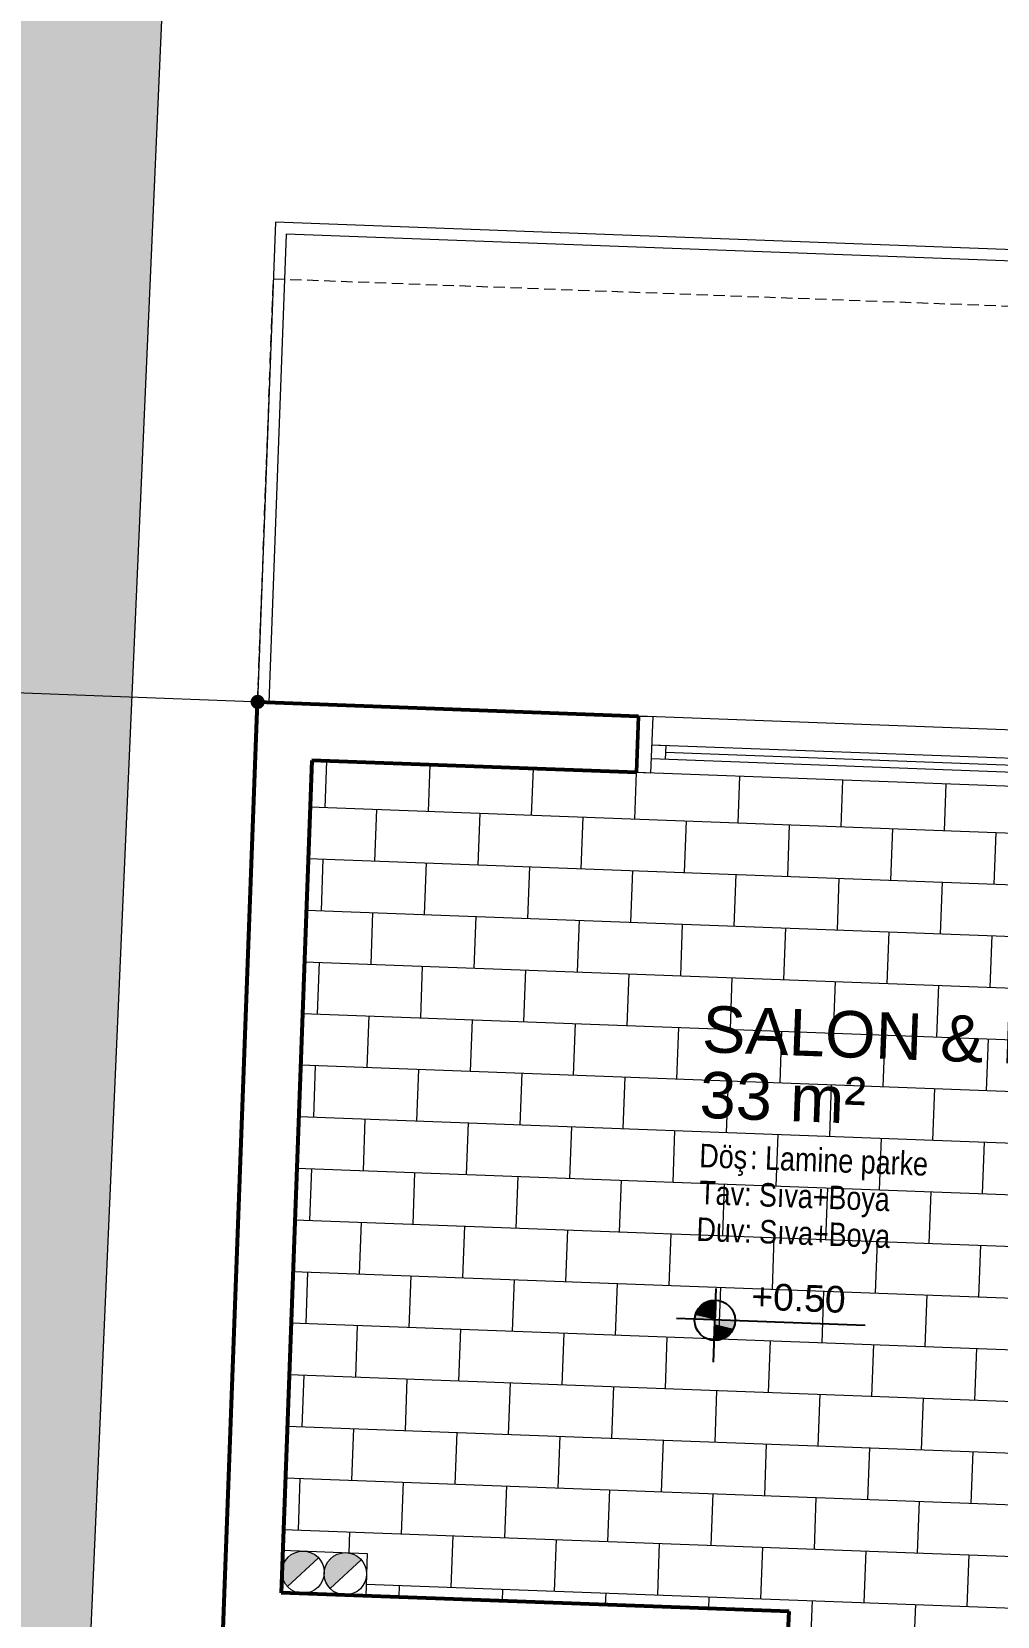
# Model space of a CAD drawing. Header units: centimetres. Extents: x 63871 to 181827, y -95930 to 42199.
# Drawn here: x 155071 to 155413, y 34322 to 34883 of the extents above; entities that cross this region are included whole.
import ezdxf

# ---------------------------------------------------------------- set-up
doc = ezdxf.new("R2010")
doc.units = ezdxf.units.CM
doc.linetypes.add('11-021_500-SatisOfisi_220512$0${ Diamond }', pattern=[12, 4, -2, 2, 2, -2])
for name, color, linetype, lineweight in [('A-AREA-IDEN', 7, 'Continuous', 9), ('A-FLOR-HRAL', 11, 'Continuous', 9), ('A-GLAZ', 151, 'Continuous', 9), ('A-WALL', 12, 'Continuous', 50), ('ARA SINIRLAR', 225, 'Continuous', 15), ('ARM_Pen_No__252', 8, 'Continuous', 18), ('Baca', 82, 'Continuous', 9), ('DUVAR', 7, 'Continuous', 40), ('İz DÜŞÜMÜ', 7, '11-021_500-SatisOfisi_220512$0${ Diamond }', 18), ('OLUK', 222, 'Continuous', 15)]:
    doc.layers.add(name, color=color, linetype=linetype, lineweight=lineweight)
doc.layers.add('Dıış Ölçü', color=140, linetype='Continuous')
doc.layers.add('KOT', color=171, linetype='Continuous')
doc.styles.add('Arial', font='Arial.ttf', dxfattribs={"height": 250})
doc.styles.add('Arial_1', font='Arial.ttf', dxfattribs={"height": 300})
doc.styles.add('MtXpl_Arial_Narrow_1', font='')
doc.styles.add('RomanS', font='')
doc.styles.get('MtXpl_Arial_Narrow_1').set_extended_font_data('Arial Narrow')
doc.styles.get('RomanS').set_extended_font_data('Stylus BT')
doc.dimstyles.new('BÖYÜK', dxfattribs={"dimtxt": 70, "dimasz": 5, "dimexe": 5, "dimexo": 5, "dimgap": 2, "dimtad": 3, "dimdec": 0, "dimzin": 0, "dimdsep": 46, "dimtxsty": 'RomanS', "dimblk": 'DOT', "dimcen": 5, "dimadec": 0, "dimazin": 0, "dimtfac": 1, "dimtdec": 0, "dimtix": 1, "dimtofl": 0, "dimtmove": 1, "dimatfit": 0, "dimldrblk": 'DOT', "dimfxl": 10, "dimfxlon": 1, "dimtolj": 1, "dimtzin": 0, "dimarcsym": 0})

# ---------------------------------------------------------------- blocks, each defined once
blk = doc.blocks.new('*U7')
at = {"layer": 'KOT', "linetype": 'Continuous'}
for p, q in [((531937.38, 4296264.36), (531937.82, 4296265.66)), ((531937.82, 4296265.66), (531938.5, 4296266.85)), ((531938.5, 4296266.85), (531939.39, 4296267.88)), ((531939.39, 4296267.88), (531940.47, 4296268.73)), ((531940.47, 4296268.73), (531941.68, 4296269.36)), ((531941.68, 4296269.36), (531942.99, 4296269.75)), ((531942.99, 4296269.75), (531944.36, 4296269.88)), ((531944.36, 4296269.88), (531944.36, 4296269.75)), ((531944.36, 4296269.75), (531944.36, 4296269.36)), ((531944.36, 4296269.36), (531944.36, 4296268.73)), ((531944.36, 4296268.73), (531944.36, 4296267.88)), ((531944.36, 4296267.88), (531944.36, 4296266.85)), ((531944.36, 4296266.85), (531944.36, 4296265.66)), ((531944.36, 4296265.66), (531944.36, 4296264.36)), ((531937.2, 4296263), (531937.38, 4296264.36)), ((531944.36, 4296264.36), (531944.36, 4296263))]:
    blk.add_line(p, q, dxfattribs=at)
at = {"layer": 'KOT', "linetype": 'Continuous', "extrusion": (0, 0, -1)}
for points in [[(-531937.82, 4296265.66), (-531944.36, 4296264.36), (-531937.38, 4296264.36)], [(-531938.5, 4296266.85), (-531944.36, 4296265.66), (-531937.82, 4296265.66)], [(-531937.82, 4296265.66), (-531944.36, 4296265.66), (-531944.36, 4296264.36)], [(-531939.39, 4296267.88), (-531944.36, 4296266.85), (-531938.5, 4296266.85)], [(-531938.5, 4296266.85), (-531944.36, 4296266.85), (-531944.36, 4296265.66)], [(-531940.47, 4296268.73), (-531944.36, 4296267.88), (-531939.39, 4296267.88)], [(-531939.39, 4296267.88), (-531944.36, 4296267.88), (-531944.36, 4296266.85)], [(-531941.68, 4296269.36), (-531944.36, 4296268.73), (-531940.47, 4296268.73)], [(-531940.47, 4296268.73), (-531944.36, 4296268.73), (-531944.36, 4296267.88)], [(-531942.99, 4296269.75), (-531944.36, 4296269.36), (-531941.68, 4296269.36)], [(-531941.68, 4296269.36), (-531944.36, 4296269.36), (-531944.36, 4296268.73)], [(-531944.36, 4296269.88), (-531944.36, 4296269.75), (-531942.99, 4296269.75)], [(-531942.99, 4296269.75), (-531944.36, 4296269.75), (-531944.36, 4296269.36)], [(-531937.38, 4296264.36), (-531944.36, 4296263), (-531937.2, 4296263)], [(-531937.38, 4296264.36), (-531944.36, 4296264.36), (-531944.36, 4296263)]]:
    blk.add_solid(points, dxfattribs=at)
blk = doc.blocks.new('*U8')
at = {"layer": 'KOT', "linetype": 'Continuous'}
for p, q in [((531944.36, 4296263.14), (531944.36, 4296263.42)), ((531944.36, 4296261.74), (531944.36, 4296263.14)), ((531944.36, 4296260.39), (531944.36, 4296261.74)), ((531944.36, 4296259.15), (531944.36, 4296260.39)), ((531950.98, 4296260.39), (531950.32, 4296259.15)), ((531951.39, 4296261.74), (531950.98, 4296260.39)), ((531951.52, 4296263.14), (531951.39, 4296261.74)), ((531951.52, 4296263.42), (531951.52, 4296263.14)), ((531944.36, 4296258.07), (531944.36, 4296259.15)), ((531944.36, 4296257.18), (531944.36, 4296258.07)), ((531944.36, 4296256.51), (531944.36, 4296257.18)), ((531944.36, 4296256.11), (531944.36, 4296256.51)), ((531945.76, 4296256.11), (531944.36, 4296255.97)), ((531944.36, 4296255.97), (531944.36, 4296256.11)), ((531947.1, 4296256.51), (531945.76, 4296256.11)), ((531948.34, 4296257.18), (531947.1, 4296256.51)), ((531949.42, 4296258.07), (531948.34, 4296257.18)), ((531950.32, 4296259.15), (531949.42, 4296258.07))]:
    blk.add_line(p, q, dxfattribs=at)
at = {"layer": 'KOT', "linetype": 'Continuous', "extrusion": (0, 0, -1)}
for points in [[(-531944.36, 4296263.42), (-531951.52, 4296263.14), (-531944.36, 4296263.14)], [(-531944.36, 4296263.42), (-531951.52, 4296263.42), (-531951.52, 4296263.14)], [(-531944.36, 4296263.14), (-531951.39, 4296261.74), (-531944.36, 4296261.74)], [(-531944.36, 4296263.14), (-531951.52, 4296263.14), (-531951.39, 4296261.74)], [(-531944.36, 4296261.74), (-531950.98, 4296260.39), (-531944.36, 4296260.39)], [(-531944.36, 4296261.74), (-531951.39, 4296261.74), (-531950.98, 4296260.39)], [(-531944.36, 4296260.39), (-531950.32, 4296259.15), (-531944.36, 4296259.15)], [(-531944.36, 4296260.39), (-531950.98, 4296260.39), (-531950.32, 4296259.15)], [(-531944.36, 4296259.15), (-531949.42, 4296258.07), (-531944.36, 4296258.07)], [(-531944.36, 4296259.15), (-531950.32, 4296259.15), (-531949.42, 4296258.07)], [(-531944.36, 4296258.07), (-531948.34, 4296257.18), (-531944.36, 4296257.18)], [(-531944.36, 4296258.07), (-531949.42, 4296258.07), (-531948.34, 4296257.18)], [(-531944.36, 4296257.18), (-531947.1, 4296256.51), (-531944.36, 4296256.51)], [(-531944.36, 4296257.18), (-531948.34, 4296257.18), (-531947.1, 4296256.51)], [(-531944.36, 4296256.51), (-531945.76, 4296256.11), (-531944.36, 4296256.11)], [(-531944.36, 4296256.51), (-531947.1, 4296256.51), (-531945.76, 4296256.11)], [(-531944.36, 4296256.11), (-531945.76, 4296256.11), (-531944.36, 4296255.97)]]:
    blk.add_solid(points, dxfattribs=at)
blk = doc.blocks.new('asdf')
at = {"layer": 'KOT'}
for p, q in [((435094.33, 4281336.77), (435094.33, 4281362.83)), ((435080.69, 4281351.86), (435147.51, 4281351.86))]:
    blk.add_line(p, q, dxfattribs=at)
blk.add_circle((435094.33, 4281351.57), 7.17, dxfattribs=at)
at = {"layer": 'KOT', "linetype": 'Continuous'}
for name, p in [('*U7', (-96850.02, -14911.15)), ('*U8', (-96850.02, -14911.57))]:
    blk.add_blockref(name, p, dxfattribs=at)
blk = doc.blocks.new('afadfa')
at = {"layer": 'Baca'}
h = blk.add_hatch(color=0, dxfattribs=at)
h.dxf.hatch_style = 1
h.paths.add_polyline_path([(525548.61, 4261233.83, 0.670516), (525535.77, 4261228.56, 0.199315), (525537.97, 4261223.25)])
h = blk.add_hatch(color=0, dxfattribs=at)
h.dxf.hatch_style = 1
h.paths.add_polyline_path([(525563.68, 4261233.75, 0.675614), (525550.77, 4261228.56, 0.202965), (525553.05, 4261223.18)])
for p, q in [((525537.97, 4261223.25), (525548.61, 4261233.83)), ((525553.05, 4261223.18), (525563.68, 4261233.75))]:
    blk.add_line(p, q, dxfattribs=at)
blk.add_lwpolyline([(525535.77, 4261236.11), (525565.77, 4261236.05), (525565.77, 4261220.99), (525535.77, 4261221.06)], close=True, dxfattribs=at)
for centre in [(525543.27, 4261228.56), (525558.27, 4261228.56)]:
    blk.add_circle(centre, 7.5, dxfattribs=at)
blk = doc.blocks.new('HRD')
at = {"layer": 'ARM_Pen_No__252'}
h = blk.add_hatch(dxfattribs=at)
h.set_pattern_fill('AR-B816', color=256, scale=0.09)
h.set_pattern_definition([(0, (-39959.2, 0), (0, 18.288), []), (90, (-39959.2, 0), (-18.288, 18.288), [18.288, -18.288])])
h.paths.add_polyline_path([(154149.63, 35592.48), (154149.63, 35503.48), (154219.63, 35503.48), (154219.63, 35483.24), (154324.63, 35483.24), (154324.63, 35692.48), (154369.63, 35692.48), (154369.63, 35927.48), (154369.63, 35927.48), (154369.63, 36097.48), (154369.63, 36177.48), (154254.63, 36177.48), (153954.63, 36177.48), (153839.63, 36177.48), (153839.63, 35897.6), (153869.63, 35897.54), (153869.63, 35882.48), (154019.63, 35882.48), (154019.63, 35872.48), (154019.63, 35833.25, -0.444416), (154030.45, 35823.48, -0.444416), (154019.63, 35813.72), (154019.63, 35773.48), (153939.63, 35773.48), (153939.63, 35692.48), (154019.63, 35692.48), (154019.63, 35687.48), (154019.63, 35633.7), (154020.63, 35632.93), (154019.63, 35631.47), (154019.63, 35592.48), (154019.63, 35582.48), (153989.63, 35582.48), (153989.63, 35577.48), (153989.63, 35497.48), (153989.63, 35437.48), (153994.63, 35437.48), (154094.63, 35437.48), (154139.63, 35437.48), (154139.63, 35592.48)])
at = {"layer": 'A-FLOR-HRAL'}
for p, q in [((154389.63, 36367.48), (153819.63, 36367.48)), ((153819.63, 36367.48), (153819.63, 36197.48)), ((154385.63, 36363.48), (153823.63, 36363.48)), ((153823.63, 36363.48), (153823.63, 36197.48))]:
    blk.add_line(p, q, dxfattribs=at)
at = {"layer": 'A-GLAZ', "ltscale": 3}
for p, q in [((153954.63, 36177.48), (153954.63, 36197.48)), ((153954.63, 36197.48), (153959.63, 36197.48)), ((154254.63, 36197.48), (153954.63, 36197.48)), ((153959.63, 36197.48), (153959.63, 36177.48)), ((153959.63, 36187.48), (154109.63, 36187.48)), ((153959.63, 36187.48), (153964.63, 36187.48)), ((153964.63, 36187.48), (153964.63, 36182.48)), ((154104.63, 36184.98), (153964.63, 36184.98)), ((154109.63, 36182.48), (153959.63, 36182.48)), ((153959.63, 36177.48), (153954.63, 36177.48)), ((154254.63, 36177.48), (153954.63, 36177.48))]:
    blk.add_line(p, q, dxfattribs=at)
at = {"layer": 'A-WALL', "lineweight": 53}
for p, q in [((153819.63, 35782.48), (153819.63, 36197.48)), ((153819.63, 36197.48), (153954.63, 36197.48)), ((153839.63, 36177.48), (153839.63, 35882.48)), ((153954.63, 36177.48), (153839.63, 36177.48)), ((154019.63, 35882.48), (153839.63, 35882.48)), ((154019.63, 35872.48), (154019.63, 35882.48))]:
    blk.add_line(p, q, dxfattribs=at)
at = {"layer": 'A-WALL', "lineweight": 50}
blk.add_line((153954.63, 36197.48), (153954.63, 36177.48), dxfattribs=at)
at = {"layer": 'İz DÜŞÜMÜ'}
blk.add_lwpolyline([(153819.63, 36347.48), (154419.63, 36347.49), (154419.63, 35292.49), (154159.63, 35292.49), (154159.63, 35357.48), (153819.63, 35357.48), (153819.63, 36347.48)], dxfattribs=at)
at = {"layer": 'Baca'}
blk.add_blockref('afadfa', (-371696.14, -4225338.51), dxfattribs=at)
at = {"layer": 'DUVAR'}
blk.add_blockref('asdf', (-281104.75, -4245366.95), dxfattribs=at)
at = {"style": 'MtXpl_Arial_Narrow_1'}
for s, p in [('Döş', (153981.93, 36038.63)), (': Lamine parke', (153999.93, 36038.62)), ('Tav: Sıva+Boya', (153982.37, 36025.58)), ('Duv: Sıva+Boya', (153981.89, 36012.53))]:
    blk.add_text(s, height=8.316, rotation=359.957, dxfattribs=at).set_placement(p)
at = {"layer": 'A-AREA-IDEN', "width": 224.1999, "attachment_point": 2, "line_spacing_factor": 0.941778, "style": 'Arial'}
for s, insert, char_height in [('SALON & MUTFAK', (154081.66, 36095.88), 16.4692), ('33 m²', (154010.7, 36072.58), 16.469)]:
    blk.add_mtext(s, dxfattribs=dict(at, insert=insert, char_height=char_height))
at = {"layer": 'KOT', "style": 'Arial_1'}
blk.add_text('+0.50', height=9.45, dxfattribs=at).set_placement((154002.17, 35988.95))
blk = doc.blocks.new('_Dot')
at = {"color": 0, "linetype": 'ByBlock', "lineweight": -2}
blk.add_line((-0.5, 0), (-1, 0), dxfattribs=at)
at = {"color": 0, "linetype": 'ByBlock', "const_width": 0.5}
blk.add_lwpolyline([(-0.25, 0, 1), (0.25, 0, 1)], format="xyb", close=True, dxfattribs=at)
blk = doc.blocks.new('*D279')
at = {"layer": 'Defpoints', "color": 0, "transparency": 16777216}
for p in [(-2018.7, 18490.77, 0), (-2018.7, 18490.77), (-1277.56, 18463.25, 0)]:
    blk.add_point(p, dxfattribs=at)
at = {"layer": 'Dıış Ölçü', "color": 0, "lineweight": -2, "transparency": 16777216}
for p, q in [((-2018.7, 18490.77), (-2018.51, 18495.77)), ((-1282.56, 18463.43), (-2013.7, 18490.58)), ((-1277.56, 18463.25), (-1277.38, 18468.24))]:
    blk.add_line(p, q, dxfattribs=at)
at = {"layer": 'Dıış Ölçü', "color": 0, "lineweight": -2, "transparency": 16777216, "xscale": 5, "yscale": 5, "zscale": 5}
for p, rotation in [((-2018.7, 18490.77), 177.8731903117571), ((-1277.56, 18463.25), 357.8731903117571)]:
    blk.add_blockref('_Dot', p, dxfattribs=dict(at, rotation=rotation))
at = {"layer": 'Dıış Ölçü', "color": 0, "transparency": 16777216, "insert": (-1646.67, 18516.49), "char_height": 70, "attachment_point": 5, "rotation": 357.8732, "style": 'RomanS'}
blk.add_mtext('\\A1;742', dxfattribs=at)
blk = doc.blocks.new('yerleşim planı')
at = {"layer": 'ARM_Pen_No__252'}
h = blk.add_hatch(dxfattribs=at)
h.set_pattern_fill('AR-HBONE', color=256, scale=0.51)
h.set_pattern_definition([(45, (-177987.134, -15156.517), (0, 73.27889), [155.448, -51.816]), (135, (-177950.495, -15119.877), (7e-15, 73.27889), [155.448, -51.816])])
h.paths.add_polyline_path([(-2142.28, 12350.54), (-6158.02, 12350.54), (-5113.15, 15429.31), (-2007.04, 15429.31)], flags=16)
h.paths.add_polyline_path([(-2155.45, 12050.81), (-2289.18, 9006.52), (-7230.37, 9110.99), (-6232.66, 12050.81)], flags=16)
h.paths.add_polyline_path([(-1993.99, 15726.33), (-2007.04, 15429.31), (-5113.15, 15429.31), (-2392.44, 23446.06), (-2901.07, 23669.61), (-7833.02, 9123.73), (-10553.48, 9181.25), (-10718.93, 8734.63), (588.09, 8496.02), (607.89, 8945.26), (-1738.17, 8994.87), (-1127.77, 22890.2), (-1668.84, 23128.02), (-1970.99, 15726.33)])
at = {"layer": 'ARA SINIRLAR'}
blk.add_line((-1127.77, 22890.2), (-1738.17, 8994.87), dxfattribs=at)
at = {"rotation": 357.8731892381679}
blk.add_blockref('HRD', (-156334.57, -12000.85, 0), dxfattribs=at)
at = {"layer": 'Dıış Ölçü'}
dim = blk.add_aligned_dim(p1=(-1277.56, 18463.25, 0), p2=(-2018.7, 18490.77, 0), distance=0, dimstyle='BÖYÜK', dxfattribs=at)
dim.commit()
dim.dimension.update_dxf_attribs({"geometry": '*D279', "text_midpoint": (-1646.67, 18516.49)})

msp = doc.modelspace()

# ---------------------------------------------------------------- block references
at = {"layer": 'OLUK'}
msp.add_blockref('yerleşim planı', (156428.79, 16182.58), dxfattribs=at)

doc.saveas('drawing.dxf')
